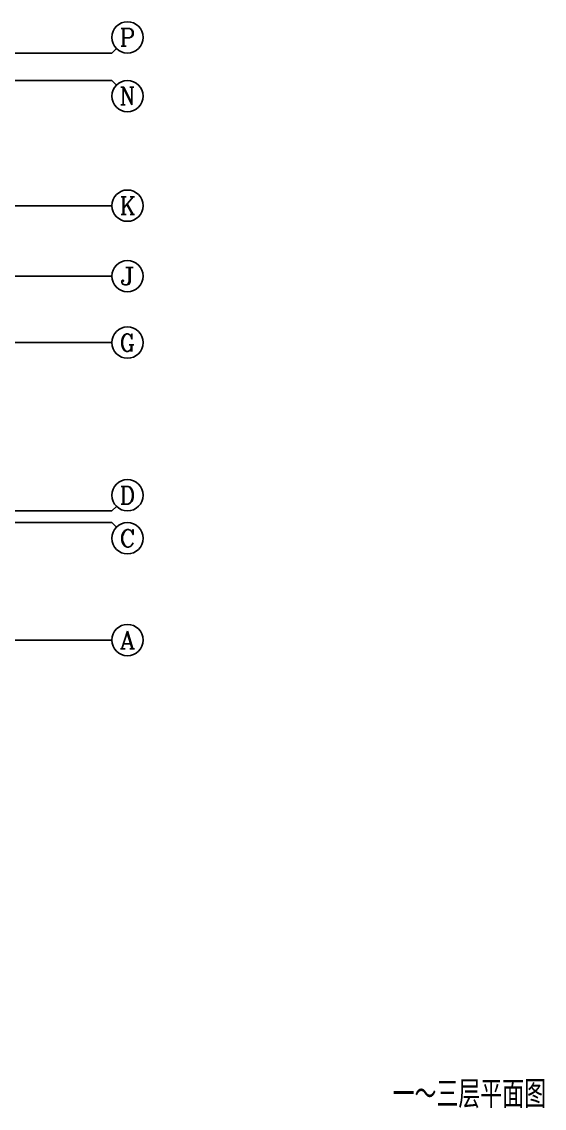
# Model space of a CAD drawing. Header units: metres. Extents: x 2526477 to 2678824, y -47546 to 32540.
# Drawn here: x 2585465 to 2598810, y -46548 to -18784 of the extents above; entities that cross this region are included whole.
import ezdxf
from ezdxf.enums import TextEntityAlignment as Align

# ---------------------------------------------------------------- set-up
doc = ezdxf.new("R2010")
doc.units = ezdxf.units.M
for name, color, linetype in [('AXIS', 3, 'CONTINUOUS'), ('AXIS_TEXT', 7, 'CONTINUOUS'), ('PUB_TEXT', 7, 'CONTINUOUS')]:
    doc.layers.add(name, color=color, linetype=linetype)
doc.styles.add('_HZTXT', font='txt.shx', dxfattribs={"width": 0.8, "bigfont": 'HZTXT.shx'})
doc.styles.add('COMPLEX', font='COMPLEX')

# ---------------------------------------------------------------- blocks, each defined once
blk = doc.blocks.new('_AXISO')
blk.add_circle((0, 0), 0.5)
at = {"layer": 'AXIS_TEXT', "style": 'COMPLEX', "width": 1.041667}
blk.add_attdef('A', text='', height=0.56, dxfattribs=at).set_placement((-0.25, -0.28), (0.25, -0.28), align=Align.FIT)
blk = doc.blocks.new('_AXISO2')
blk.add_line((0.354, 0.146), (0.5, 0))
blk.add_circle((0, 0.5), 0.5)
at = {"layer": 'AXIS_TEXT', "style": 'COMPLEX', "width": 1.041667}
blk.add_attdef('A', text='', height=0.56, dxfattribs=at).set_placement((-0.25, 0.22), (0.25, 0.22), align=Align.FIT)
blk = doc.blocks.new('_AXISO1')
blk.add_line((0.354, -0.146), (0.5, 0))
blk.add_circle((0, -0.5), 0.5)
at = {"layer": 'AXIS_TEXT', "style": 'COMPLEX', "width": 1.041667}
blk.add_attdef('A', text='', height=0.56, dxfattribs=at).set_placement((-0.25, -0.78), (0.25, -0.78), align=Align.FIT)

msp = doc.modelspace()

# ---------------------------------------------------------------- linework, layer by layer
at = {"layer": 'AXIS'}
for p, q in [((2587765, -19584), (2583765, -19584)), ((2587765, -20284), (2583765, -20284)), ((2587765, -23484), (2583765, -23484)), ((2587765, -25284), (2583765, -25284)), ((2587765, -26984), (2583765, -26984)), ((2587765, -31284), (2583765, -31284)), ((2587765, -31584), (2583765, -31584)), ((2587765, -34584), (2583765, -34584))]:
    msp.add_line(p, q, dxfattribs=at)

# ---------------------------------------------------------------- block references
ref = msp.add_blockref('_AXISO1', (2588165, -19584), dxfattribs=dict(at, xscale=800, yscale=800, zscale=800, rotation=180))
ref.add_attrib('A', 'P', dxfattribs={"layer": 'AXIS_TEXT', "height": 448, "style": 'COMPLEX', "width": 1.102941}).set_placement((2587965, -19408), (2588365, -19408), align=Align.FIT)
ref = msp.add_blockref('_AXISO2', (2588165, -20284), dxfattribs=dict(at, xscale=800, yscale=800, zscale=800, rotation=180))
ref.add_attrib('A', 'N', dxfattribs={"layer": 'AXIS_TEXT', "height": 448, "style": 'COMPLEX', "width": 0.986842}).set_placement((2587965, -20908), (2588365, -20908), align=Align.FIT)
ref = msp.add_blockref('_AXISO', (2588165, -23484), dxfattribs=dict(at, xscale=-800, yscale=800, zscale=800))
ref.add_attrib('A', 'K', dxfattribs={"layer": 'AXIS_TEXT', "height": 448, "style": 'COMPLEX', "width": 0.986842}).set_placement((2587965, -23708), (2588365, -23708), align=Align.FIT)
ref = msp.add_blockref('_AXISO', (2588165, -25284), dxfattribs=dict(at, xscale=-800, yscale=800, zscale=800))
ref.add_attrib('A', 'J', dxfattribs={"layer": 'AXIS_TEXT', "height": 448, "style": 'COMPLEX', "width": 1.704545}).set_placement((2587965, -25508), (2588365, -25508), align=Align.FIT)
ref = msp.add_blockref('_AXISO', (2588165, -26984), dxfattribs=dict(at, xscale=-800, yscale=800, zscale=800))
ref.add_attrib('A', 'G', dxfattribs={"layer": 'AXIS_TEXT', "height": 448, "style": 'COMPLEX', "width": 1.041667}).set_placement((2587965, -27208), (2588365, -27208), align=Align.FIT)
ref = msp.add_blockref('_AXISO1', (2588165, -31284), dxfattribs=dict(at, xscale=800, yscale=800, zscale=800, rotation=180))
ref.add_attrib('A', 'D', dxfattribs={"layer": 'AXIS_TEXT', "height": 448, "style": 'COMPLEX', "width": 1.102941}).set_placement((2587965, -31108), (2588365, -31108), align=Align.FIT)
ref = msp.add_blockref('_AXISO2', (2588165, -31584), dxfattribs=dict(at, xscale=800, yscale=800, zscale=800, rotation=180))
ref.add_attrib('A', 'C', dxfattribs={"layer": 'AXIS_TEXT', "height": 448, "style": 'COMPLEX', "width": 1.25}).set_placement((2587965, -32208), (2588365, -32208), align=Align.FIT)
ref = msp.add_blockref('_AXISO', (2588165, -34584), dxfattribs=dict(at, xscale=-800, yscale=800, zscale=800))
ref.add_attrib('A', 'A', dxfattribs={"layer": 'AXIS_TEXT', "height": 448, "style": 'COMPLEX', "width": 1.041667}).set_placement((2587965, -34808), (2588365, -34808), align=Align.FIT)

# ---------------------------------------------------------------- texts
at = {"layer": 'PUB_TEXT', "style": '_HZTXT', "width": 0.8}
msp.add_text('一～三层平面图', height=700, dxfattribs=at).set_placement((2594936, -46540, 0))

doc.saveas('drawing.dxf')
